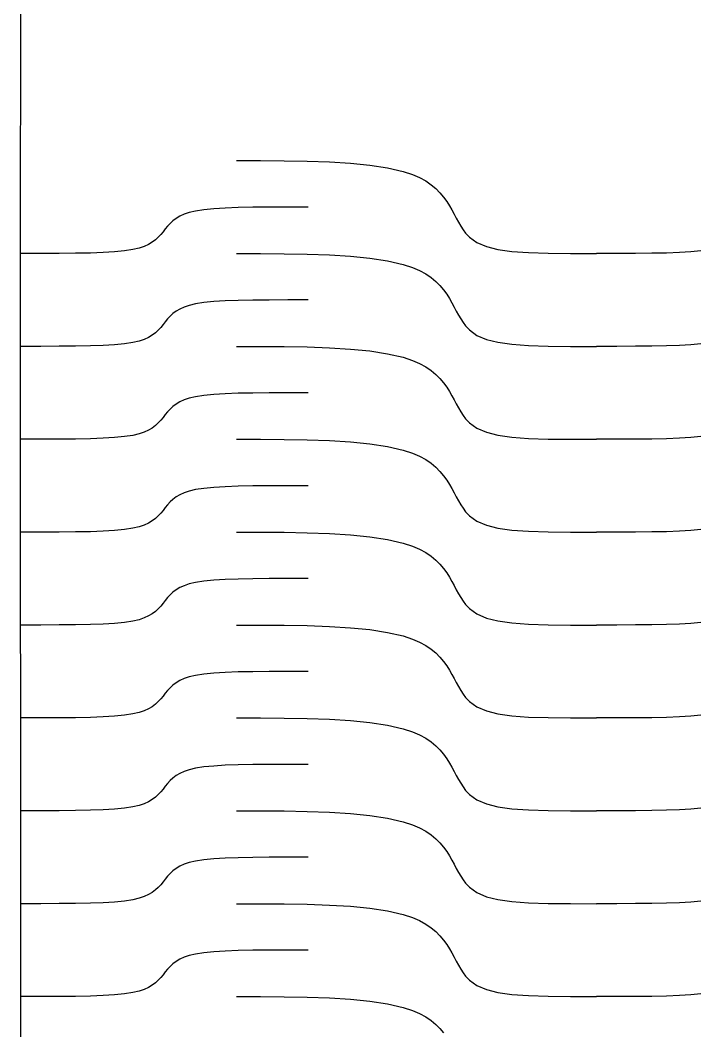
# Model space of a CAD drawing. Extents: x -53 to 53, y -74 to 74.
# Drawn here: x -52.53 to -27.9, y 0.07 to 36.93 of the extents above; entities that cross this region are included whole.
import ezdxf

# ---------------------------------------------------------------- set-up
doc = ezdxf.new("R2010")
doc.units = 0
doc.header["$MEASUREMENT"] = 0
doc.layers.get('0').update_dxf_attribs({"linetype": 'CONTINUOUS'})

msp = doc.modelspace()

# ---------------------------------------------------------------- linework, layer by layer
for p, q in [((-52.504, 73.789), (-52.525, 28.423)), ((-44.644, 31.811), (-43.771, 31.81)), ((-43.771, 31.81), (-42.908, 31.804)), ((-42.908, 31.804), (-42.067, 31.79)), ((-42.067, 31.79), (-41.259, 31.761)), ((-41.259, 31.761), (-40.494, 31.714)), ((-40.494, 31.714), (-39.783, 31.643)), ((-39.783, 31.643), (-39.137, 31.544)), ((-39.137, 31.544), (-38.566, 31.413)), ((-38.566, 31.413), (-38.225, 31.301)), ((-38.225, 31.301), (-37.971, 31.191)), ((-37.971, 31.191), (-37.748, 31.068)), ((-37.748, 31.068), (-37.552, 30.934)), ((-37.552, 30.934), (-37.38, 30.791)), ((-37.38, 30.791), (-37.23, 30.64)), ((-37.23, 30.64), (-37.098, 30.484)), ((-37.098, 30.484), (-36.982, 30.322)), ((-36.982, 30.322), (-36.883, 30.164)), ((-46.552, 29.859), (-46.71, 29.787)), ((-46.367, 29.921), (-46.552, 29.859)), ((-46.139, 29.973), (-46.367, 29.921)), ((-45.832, 30.021), (-46.139, 29.973)), ((-45.473, 30.056), (-45.832, 30.021)), ((-45.059, 30.082), (-45.473, 30.056)), ((-44.587, 30.099), (-45.059, 30.082)), ((-44.052, 30.109), (-44.587, 30.099)), ((-43.45, 30.114), (-44.052, 30.109)), ((-42.778, 30.116), (-43.45, 30.114)), ((-42.031, 30.117), (-42.778, 30.116)), ((-36.883, 30.164), (-36.795, 30.012)), ((-36.795, 30.012), (-36.713, 29.86)), ((-36.713, 29.86), (-36.633, 29.71)), ((-47.063, 29.523), (-47.154, 29.424)), ((-46.962, 29.618), (-47.063, 29.523)), ((-46.845, 29.706), (-46.962, 29.618)), ((-46.71, 29.787), (-46.845, 29.706)), ((-36.633, 29.71), (-36.554, 29.565)), ((-36.554, 29.565), (-36.473, 29.425)), ((-47.319, 29.218), (-47.402, 29.116)), ((-47.238, 29.322), (-47.319, 29.218)), ((-47.154, 29.424), (-47.238, 29.322)), ((-36.473, 29.425), (-36.386, 29.292)), ((-36.386, 29.292), (-36.292, 29.168)), ((-36.292, 29.168), (-36.156, 29.023)), ((-47.847, 28.753), (-48.005, 28.681)), ((-47.711, 28.834), (-47.847, 28.753)), ((-47.595, 28.922), (-47.711, 28.834)), ((-47.493, 29.016), (-47.595, 28.922)), ((-47.402, 29.116), (-47.493, 29.016)), ((-36.156, 29.023), (-35.882, 28.826)), ((-35.882, 28.826), (-35.537, 28.678)), ((-52.525, 28.423), (-52.504, -73.789)), ((-51.779, 28.423), (-52.525, 28.423)), ((-51.107, 28.425), (-51.779, 28.423)), ((-50.505, 28.43), (-51.107, 28.425)), ((-49.97, 28.441), (-50.505, 28.43)), ((-49.498, 28.458), (-49.97, 28.441)), ((-49.084, 28.483), (-49.498, 28.458)), ((-48.725, 28.519), (-49.084, 28.483)), ((-48.418, 28.566), (-48.725, 28.519)), ((-48.189, 28.619), (-48.418, 28.566)), ((-48.005, 28.681), (-48.189, 28.619)), ((-44.644, 28.423), (-43.771, 28.422)), ((-43.771, 28.422), (-42.908, 28.417)), ((-42.908, 28.417), (-42.067, 28.402)), ((-42.067, 28.402), (-41.259, 28.374)), ((-35.537, 28.678), (-35.113, 28.571)), ((-35.113, 28.571), (-34.603, 28.5)), ((-34.603, 28.5), (-33.997, 28.456)), ((-33.997, 28.456), (-33.288, 28.433)), ((-33.288, 28.433), (-32.467, 28.424)), ((-32.467, 28.424), (-31.525, 28.423)), ((-30.779, 28.423), (-31.525, 28.423)), ((-30.107, 28.425), (-30.779, 28.423)), ((-29.505, 28.43), (-30.107, 28.425)), ((-28.97, 28.441), (-29.505, 28.43)), ((-28.498, 28.458), (-28.97, 28.441)), ((-28.084, 28.483), (-28.498, 28.458)), ((-27.725, 28.519), (-28.084, 28.483)), ((-41.259, 28.374), (-40.494, 28.326)), ((-40.494, 28.326), (-39.783, 28.256)), ((-39.783, 28.256), (-39.137, 28.157)), ((-39.137, 28.157), (-38.566, 28.026)), ((-38.566, 28.026), (-38.225, 27.914)), ((-38.225, 27.914), (-37.971, 27.804)), ((-37.971, 27.804), (-37.748, 27.681)), ((-37.748, 27.681), (-37.552, 27.547)), ((-37.552, 27.547), (-37.38, 27.404)), ((-37.38, 27.404), (-37.23, 27.253)), ((-37.23, 27.253), (-37.098, 27.096)), ((-37.098, 27.096), (-36.982, 26.935)), ((-36.982, 26.935), (-36.883, 26.777)), ((-46.139, 26.586), (-46.367, 26.533)), ((-45.832, 26.633), (-46.139, 26.586)), ((-45.473, 26.669), (-45.832, 26.633)), ((-45.059, 26.694), (-45.473, 26.669)), ((-44.587, 26.711), (-45.059, 26.694)), ((-44.052, 26.722), (-44.587, 26.711)), ((-43.45, 26.727), (-44.052, 26.722)), ((-42.778, 26.729), (-43.45, 26.727)), ((-42.031, 26.729), (-42.778, 26.729)), ((-36.883, 26.777), (-36.795, 26.624)), ((-36.795, 26.624), (-36.713, 26.472)), ((-46.962, 26.23), (-47.063, 26.136)), ((-46.845, 26.318), (-46.962, 26.23)), ((-46.71, 26.399), (-46.845, 26.318)), ((-46.552, 26.471), (-46.71, 26.399)), ((-46.367, 26.533), (-46.552, 26.471)), ((-36.713, 26.472), (-36.633, 26.323)), ((-36.633, 26.323), (-36.554, 26.178)), ((-36.554, 26.178), (-36.473, 26.038)), ((-47.319, 25.83), (-47.402, 25.728)), ((-47.238, 25.934), (-47.319, 25.83)), ((-47.154, 26.037), (-47.238, 25.934)), ((-47.063, 26.136), (-47.154, 26.037)), ((-36.473, 26.038), (-36.386, 25.905)), ((-36.386, 25.905), (-36.292, 25.78)), ((-47.711, 25.446), (-47.847, 25.365)), ((-47.595, 25.535), (-47.711, 25.446)), ((-47.493, 25.629), (-47.595, 25.535)), ((-47.402, 25.728), (-47.493, 25.629)), ((-36.292, 25.78), (-36.156, 25.636)), ((-36.156, 25.636), (-35.882, 25.439)), ((-35.882, 25.439), (-35.537, 25.291)), ((-49.498, 25.07), (-49.97, 25.053)), ((-49.084, 25.096), (-49.498, 25.07)), ((-48.725, 25.132), (-49.084, 25.096)), ((-48.418, 25.179), (-48.725, 25.132)), ((-48.189, 25.232), (-48.418, 25.179)), ((-48.005, 25.293), (-48.189, 25.232)), ((-47.847, 25.365), (-48.005, 25.293)), ((-35.537, 25.291), (-35.113, 25.184)), ((-35.113, 25.184), (-34.603, 25.112)), ((-34.603, 25.112), (-33.997, 25.068)), ((-33.997, 25.068), (-33.288, 25.045)), ((-28.498, 25.07), (-28.97, 25.053)), ((-28.084, 25.096), (-28.498, 25.07)), ((-27.725, 25.132), (-28.084, 25.096)), ((-51.779, 25.036), (-52.525, 25.035)), ((-51.107, 25.038), (-51.779, 25.036)), ((-50.505, 25.043), (-51.107, 25.038)), ((-49.97, 25.053), (-50.505, 25.043)), ((-44.644, 25.036), (-43.771, 25.035)), ((-43.771, 25.035), (-42.908, 25.03)), ((-42.908, 25.03), (-42.067, 25.015)), ((-42.067, 25.015), (-41.259, 24.986)), ((-41.259, 24.986), (-40.494, 24.939)), ((-40.494, 24.939), (-39.783, 24.868)), ((-39.783, 24.868), (-39.137, 24.77)), ((-39.137, 24.77), (-38.566, 24.638)), ((-33.288, 25.045), (-32.467, 25.037)), ((-32.467, 25.037), (-31.525, 25.035)), ((-30.779, 25.036), (-31.525, 25.035)), ((-30.107, 25.038), (-30.779, 25.036)), ((-29.505, 25.043), (-30.107, 25.038)), ((-28.97, 25.053), (-29.505, 25.043)), ((-38.566, 24.638), (-38.225, 24.527)), ((-38.225, 24.527), (-37.971, 24.416)), ((-37.971, 24.416), (-37.748, 24.293)), ((-37.748, 24.293), (-37.552, 24.16)), ((-37.552, 24.16), (-37.38, 24.016)), ((-37.38, 24.016), (-37.23, 23.866)), ((-37.23, 23.866), (-37.098, 23.709)), ((-37.098, 23.709), (-36.982, 23.548)), ((-45.832, 23.246), (-46.139, 23.198)), ((-45.473, 23.281), (-45.832, 23.246)), ((-45.059, 23.307), (-45.473, 23.281)), ((-44.587, 23.324), (-45.059, 23.307)), ((-44.052, 23.334), (-44.587, 23.324)), ((-43.45, 23.34), (-44.052, 23.334)), ((-42.778, 23.342), (-43.45, 23.34)), ((-42.031, 23.342), (-42.778, 23.342)), ((-36.982, 23.548), (-36.883, 23.39)), ((-36.883, 23.39), (-36.795, 23.237)), ((-36.795, 23.237), (-36.713, 23.085)), ((-46.845, 22.931), (-46.962, 22.843)), ((-46.71, 23.012), (-46.845, 22.931)), ((-46.552, 23.084), (-46.71, 23.012)), ((-46.367, 23.146), (-46.552, 23.084)), ((-46.139, 23.198), (-46.367, 23.146)), ((-36.713, 23.085), (-36.633, 22.936)), ((-36.633, 22.936), (-36.554, 22.79)), ((-47.238, 22.547), (-47.319, 22.443)), ((-47.154, 22.649), (-47.238, 22.547)), ((-47.063, 22.748), (-47.154, 22.649)), ((-46.962, 22.843), (-47.063, 22.748)), ((-36.554, 22.79), (-36.473, 22.65)), ((-36.473, 22.65), (-36.386, 22.517)), ((-36.386, 22.517), (-36.292, 22.393)), ((-47.595, 22.147), (-47.711, 22.059)), ((-47.493, 22.242), (-47.595, 22.147)), ((-47.402, 22.341), (-47.493, 22.242)), ((-47.319, 22.443), (-47.402, 22.341)), ((-36.292, 22.393), (-36.156, 22.248)), ((-36.156, 22.248), (-35.882, 22.051)), ((-48.418, 21.791), (-48.725, 21.744)), ((-48.189, 21.844), (-48.418, 21.791)), ((-48.005, 21.906), (-48.189, 21.844)), ((-47.847, 21.978), (-48.005, 21.906)), ((-47.711, 22.059), (-47.847, 21.978)), ((-35.882, 22.051), (-35.537, 21.903)), ((-35.537, 21.903), (-35.113, 21.796)), ((-35.113, 21.796), (-34.603, 21.725)), ((-51.779, 21.648), (-52.525, 21.648)), ((-51.107, 21.65), (-51.779, 21.648)), ((-50.505, 21.656), (-51.107, 21.65)), ((-49.97, 21.666), (-50.505, 21.656)), ((-49.498, 21.683), (-49.97, 21.666)), ((-49.084, 21.709), (-49.498, 21.683)), ((-48.725, 21.744), (-49.084, 21.709)), ((-44.644, 21.648), (-43.771, 21.648)), ((-43.771, 21.648), (-42.908, 21.642)), ((-42.908, 21.642), (-42.067, 21.627)), ((-42.067, 21.627), (-41.259, 21.599)), ((-41.259, 21.599), (-40.494, 21.551)), ((-40.494, 21.551), (-39.783, 21.481)), ((-39.783, 21.481), (-39.137, 21.382)), ((-39.137, 21.382), (-38.566, 21.251)), ((-34.603, 21.725), (-33.997, 21.681)), ((-33.997, 21.681), (-33.288, 21.658)), ((-33.288, 21.658), (-32.467, 21.649)), ((-32.467, 21.649), (-31.525, 21.648)), ((-30.779, 21.648), (-31.525, 21.648)), ((-30.107, 21.65), (-30.779, 21.648)), ((-29.505, 21.656), (-30.107, 21.65)), ((-28.97, 21.666), (-29.505, 21.656)), ((-28.498, 21.683), (-28.97, 21.666)), ((-28.084, 21.709), (-28.498, 21.683)), ((-27.725, 21.744), (-28.084, 21.709)), ((-38.566, 21.251), (-38.225, 21.139)), ((-38.225, 21.139), (-37.971, 21.029)), ((-37.971, 21.029), (-37.748, 20.906)), ((-37.748, 20.906), (-37.552, 20.772)), ((-37.552, 20.772), (-37.38, 20.629)), ((-37.38, 20.629), (-37.23, 20.478)), ((-37.23, 20.478), (-37.098, 20.321)), ((-37.098, 20.321), (-36.982, 20.16)), ((-45.059, 19.919), (-45.473, 19.894)), ((-44.587, 19.936), (-45.059, 19.919)), ((-44.052, 19.947), (-44.587, 19.936)), ((-43.45, 19.952), (-44.052, 19.947)), ((-42.778, 19.954), (-43.45, 19.952)), ((-42.031, 19.954), (-42.778, 19.954)), ((-36.982, 20.16), (-36.883, 20.002)), ((-36.883, 20.002), (-36.795, 19.849)), ((-46.845, 19.544), (-46.962, 19.455)), ((-46.71, 19.624), (-46.845, 19.544)), ((-46.552, 19.696), (-46.71, 19.624)), ((-46.367, 19.758), (-46.552, 19.696)), ((-46.139, 19.811), (-46.367, 19.758)), ((-45.832, 19.858), (-46.139, 19.811)), ((-45.473, 19.894), (-45.832, 19.858)), ((-36.795, 19.849), (-36.713, 19.697)), ((-36.713, 19.697), (-36.633, 19.548)), ((-36.633, 19.548), (-36.554, 19.403)), ((-47.154, 19.262), (-47.238, 19.159)), ((-47.063, 19.361), (-47.154, 19.262)), ((-46.962, 19.455), (-47.063, 19.361)), ((-36.554, 19.403), (-36.473, 19.263)), ((-36.473, 19.263), (-36.386, 19.13)), ((-47.493, 18.854), (-47.595, 18.76)), ((-47.402, 18.953), (-47.493, 18.854)), ((-47.319, 19.056), (-47.402, 18.953)), ((-47.238, 19.159), (-47.319, 19.056)), ((-36.386, 19.13), (-36.292, 19.005)), ((-36.292, 19.005), (-36.156, 18.861)), ((-36.156, 18.861), (-35.882, 18.664)), ((-48.189, 18.457), (-48.418, 18.404)), ((-48.005, 18.518), (-48.189, 18.457)), ((-47.847, 18.59), (-48.005, 18.518)), ((-47.711, 18.671), (-47.847, 18.59)), ((-47.595, 18.76), (-47.711, 18.671)), ((-35.882, 18.664), (-35.537, 18.516)), ((-35.537, 18.516), (-35.113, 18.409)), ((-51.779, 18.261), (-52.525, 18.261)), ((-51.107, 18.263), (-51.779, 18.261)), ((-50.505, 18.268), (-51.107, 18.263)), ((-49.97, 18.278), (-50.505, 18.268)), ((-49.498, 18.296), (-49.97, 18.278)), ((-49.084, 18.321), (-49.498, 18.296)), ((-48.725, 18.357), (-49.084, 18.321)), ((-48.418, 18.404), (-48.725, 18.357)), ((-44.644, 18.261), (-43.771, 18.26)), ((-43.771, 18.26), (-42.908, 18.255)), ((-42.908, 18.255), (-42.067, 18.24)), ((-42.067, 18.24), (-41.259, 18.211)), ((-41.259, 18.211), (-40.494, 18.164)), ((-40.494, 18.164), (-39.783, 18.093)), ((-39.783, 18.093), (-39.137, 17.995)), ((-35.113, 18.409), (-34.603, 18.337)), ((-34.603, 18.337), (-33.997, 18.293)), ((-33.997, 18.293), (-33.288, 18.271)), ((-33.288, 18.271), (-32.467, 18.262)), ((-32.467, 18.262), (-31.525, 18.261)), ((-30.779, 18.261), (-31.525, 18.261)), ((-30.107, 18.263), (-30.779, 18.261)), ((-29.505, 18.268), (-30.107, 18.263)), ((-28.97, 18.278), (-29.505, 18.268)), ((-28.498, 18.296), (-28.97, 18.278)), ((-28.084, 18.321), (-28.498, 18.296)), ((-27.725, 18.357), (-28.084, 18.321)), ((-39.137, 17.995), (-38.566, 17.863)), ((-38.566, 17.863), (-38.225, 17.752)), ((-38.225, 17.752), (-37.971, 17.641)), ((-37.971, 17.641), (-37.748, 17.518)), ((-37.748, 17.518), (-37.552, 17.385)), ((-37.552, 17.385), (-37.38, 17.241)), ((-37.38, 17.241), (-37.23, 17.091)), ((-37.23, 17.091), (-37.098, 16.934)), ((-37.098, 16.934), (-36.982, 16.773)), ((-36.982, 16.773), (-36.883, 16.615)), ((-36.883, 16.615), (-36.795, 16.462)), ((-46.71, 16.237), (-46.845, 16.156)), ((-46.552, 16.309), (-46.71, 16.237)), ((-46.367, 16.371), (-46.552, 16.309)), ((-46.139, 16.423), (-46.367, 16.371)), ((-45.832, 16.471), (-46.139, 16.423)), ((-45.473, 16.506), (-45.832, 16.471)), ((-45.059, 16.532), (-45.473, 16.506)), ((-44.587, 16.549), (-45.059, 16.532)), ((-44.052, 16.559), (-44.587, 16.549)), ((-43.45, 16.565), (-44.052, 16.559)), ((-42.778, 16.567), (-43.45, 16.565)), ((-42.031, 16.567), (-42.778, 16.567)), ((-36.795, 16.462), (-36.713, 16.31)), ((-36.713, 16.31), (-36.633, 16.161)), ((-47.154, 15.874), (-47.238, 15.772)), ((-47.063, 15.973), (-47.154, 15.874)), ((-46.962, 16.068), (-47.063, 15.973)), ((-46.845, 16.156), (-46.962, 16.068)), ((-36.633, 16.161), (-36.554, 16.015)), ((-36.554, 16.015), (-36.473, 15.875)), ((-36.473, 15.875), (-36.386, 15.742)), ((-47.402, 15.566), (-47.493, 15.467)), ((-47.319, 15.668), (-47.402, 15.566)), ((-47.238, 15.772), (-47.319, 15.668)), ((-36.386, 15.742), (-36.292, 15.618)), ((-36.292, 15.618), (-36.156, 15.473)), ((-48.005, 15.131), (-48.189, 15.069)), ((-47.847, 15.203), (-48.005, 15.131)), ((-47.711, 15.284), (-47.847, 15.203)), ((-47.595, 15.372), (-47.711, 15.284)), ((-47.493, 15.467), (-47.595, 15.372)), ((-36.156, 15.473), (-35.882, 15.276)), ((-35.882, 15.276), (-35.537, 15.128)), ((-35.537, 15.128), (-35.113, 15.022)), ((-51.779, 14.873), (-52.525, 14.873)), ((-51.107, 14.875), (-51.779, 14.873)), ((-50.505, 14.881), (-51.107, 14.875)), ((-49.97, 14.891), (-50.505, 14.881)), ((-49.498, 14.908), (-49.97, 14.891)), ((-49.084, 14.934), (-49.498, 14.908)), ((-48.725, 14.969), (-49.084, 14.934)), ((-48.418, 15.017), (-48.725, 14.969)), ((-48.189, 15.069), (-48.418, 15.017)), ((-44.644, 14.873), (-43.771, 14.873)), ((-43.771, 14.873), (-42.908, 14.867)), ((-42.908, 14.867), (-42.067, 14.852)), ((-42.067, 14.852), (-41.259, 14.824)), ((-41.259, 14.824), (-40.494, 14.776)), ((-40.494, 14.776), (-39.783, 14.706)), ((-35.113, 15.022), (-34.603, 14.95)), ((-34.603, 14.95), (-33.997, 14.906)), ((-33.997, 14.906), (-33.288, 14.883)), ((-33.288, 14.883), (-32.467, 14.874)), ((-32.467, 14.874), (-31.525, 14.873)), ((-30.779, 14.873), (-31.525, 14.873)), ((-30.107, 14.875), (-30.779, 14.873)), ((-29.505, 14.881), (-30.107, 14.875)), ((-28.97, 14.891), (-29.505, 14.881)), ((-28.498, 14.908), (-28.97, 14.891)), ((-28.084, 14.934), (-28.498, 14.908)), ((-27.725, 14.969), (-28.084, 14.934)), ((-39.783, 14.706), (-39.137, 14.607)), ((-39.137, 14.607), (-38.566, 14.476)), ((-38.566, 14.476), (-38.225, 14.364)), ((-38.225, 14.364), (-37.971, 14.254)), ((-37.971, 14.254), (-37.748, 14.131)), ((-37.748, 14.131), (-37.552, 13.997)), ((-37.552, 13.997), (-37.38, 13.854)), ((-37.38, 13.854), (-37.23, 13.703)), ((-37.23, 13.703), (-37.098, 13.546)), ((-37.098, 13.546), (-36.982, 13.385)), ((-36.982, 13.385), (-36.883, 13.227)), ((-46.552, 12.921), (-46.71, 12.849)), ((-46.367, 12.983), (-46.552, 12.921)), ((-46.139, 13.036), (-46.367, 12.983)), ((-45.832, 13.083), (-46.139, 13.036)), ((-45.473, 13.119), (-45.832, 13.083)), ((-45.059, 13.144), (-45.473, 13.119)), ((-44.587, 13.161), (-45.059, 13.144)), ((-44.052, 13.172), (-44.587, 13.161)), ((-43.45, 13.177), (-44.052, 13.172)), ((-42.778, 13.179), (-43.45, 13.177)), ((-42.031, 13.179), (-42.778, 13.179)), ((-36.883, 13.227), (-36.795, 13.074)), ((-36.795, 13.074), (-36.713, 12.923)), ((-36.713, 12.923), (-36.633, 12.773)), ((-47.063, 12.586), (-47.154, 12.487)), ((-46.962, 12.68), (-47.063, 12.586)), ((-46.845, 12.769), (-46.962, 12.68)), ((-46.71, 12.849), (-46.845, 12.769)), ((-36.633, 12.773), (-36.554, 12.628)), ((-36.554, 12.628), (-36.473, 12.488)), ((-47.402, 12.178), (-47.493, 12.079)), ((-47.319, 12.281), (-47.402, 12.178)), ((-47.238, 12.385), (-47.319, 12.281)), ((-47.154, 12.487), (-47.238, 12.385)), ((-36.473, 12.488), (-36.386, 12.355)), ((-36.386, 12.355), (-36.292, 12.23)), ((-36.292, 12.23), (-36.156, 12.086)), ((-47.847, 11.816), (-48.005, 11.743)), ((-47.711, 11.896), (-47.847, 11.816)), ((-47.595, 11.985), (-47.711, 11.896)), ((-47.493, 12.079), (-47.595, 11.985)), ((-36.156, 12.086), (-35.882, 11.889)), ((-35.882, 11.889), (-35.537, 11.741)), ((-51.779, 11.486), (-52.525, 11.486)), ((-51.107, 11.488), (-51.779, 11.486)), ((-50.505, 11.493), (-51.107, 11.488)), ((-49.97, 11.504), (-50.505, 11.493)), ((-49.498, 11.521), (-49.97, 11.504)), ((-49.084, 11.546), (-49.498, 11.521)), ((-48.725, 11.582), (-49.084, 11.546)), ((-48.418, 11.629), (-48.725, 11.582)), ((-48.189, 11.682), (-48.418, 11.629)), ((-48.005, 11.743), (-48.189, 11.682)), ((-44.644, 11.486), (-43.771, 11.485)), ((-43.771, 11.485), (-42.908, 11.48)), ((-42.908, 11.48), (-42.067, 11.465)), ((-42.067, 11.465), (-41.259, 11.436)), ((-41.259, 11.436), (-40.494, 11.389)), ((-35.537, 11.741), (-35.113, 11.634)), ((-35.113, 11.634), (-34.603, 11.562)), ((-34.603, 11.562), (-33.997, 11.518)), ((-33.997, 11.518), (-33.288, 11.496)), ((-33.288, 11.496), (-32.467, 11.487)), ((-32.467, 11.487), (-31.525, 11.486)), ((-30.779, 11.486), (-31.525, 11.486)), ((-30.107, 11.488), (-30.779, 11.486)), ((-29.505, 11.493), (-30.107, 11.488)), ((-28.97, 11.504), (-29.505, 11.493)), ((-28.498, 11.521), (-28.97, 11.504)), ((-28.084, 11.546), (-28.498, 11.521)), ((-27.725, 11.582), (-28.084, 11.546)), ((-40.494, 11.389), (-39.783, 11.318)), ((-39.783, 11.318), (-39.137, 11.22)), ((-39.137, 11.22), (-38.566, 11.089)), ((-38.566, 11.089), (-38.225, 10.977)), ((-38.225, 10.977), (-37.971, 10.866)), ((-37.971, 10.866), (-37.748, 10.744)), ((-37.748, 10.744), (-37.552, 10.61)), ((-37.552, 10.61), (-37.38, 10.467)), ((-37.38, 10.467), (-37.23, 10.316)), ((-37.23, 10.316), (-37.098, 10.159)), ((-37.098, 10.159), (-36.982, 9.998)), ((-36.982, 9.998), (-36.883, 9.84)), ((-46.367, 9.596), (-46.552, 9.534)), ((-46.139, 9.648), (-46.367, 9.596)), ((-45.832, 9.696), (-46.139, 9.648)), ((-45.473, 9.731), (-45.832, 9.696)), ((-45.059, 9.757), (-45.473, 9.731)), ((-44.587, 9.774), (-45.059, 9.757)), ((-44.052, 9.784), (-44.587, 9.774)), ((-43.45, 9.79), (-44.052, 9.784)), ((-42.778, 9.792), (-43.45, 9.79)), ((-42.031, 9.792), (-42.778, 9.792)), ((-36.883, 9.84), (-36.795, 9.687)), ((-36.795, 9.687), (-36.713, 9.535)), ((-46.962, 9.293), (-47.063, 9.198)), ((-46.845, 9.381), (-46.962, 9.293)), ((-46.71, 9.462), (-46.845, 9.381)), ((-46.552, 9.534), (-46.71, 9.462)), ((-36.713, 9.535), (-36.633, 9.386)), ((-36.633, 9.386), (-36.554, 9.24)), ((-36.554, 9.24), (-36.473, 9.101)), ((-47.319, 8.893), (-47.402, 8.791)), ((-47.238, 8.997), (-47.319, 8.893)), ((-47.154, 9.099), (-47.238, 8.997)), ((-47.063, 9.198), (-47.154, 9.099)), ((-36.473, 9.101), (-36.386, 8.968)), ((-36.386, 8.968), (-36.292, 8.843)), ((-47.711, 8.509), (-47.847, 8.428)), ((-47.595, 8.597), (-47.711, 8.509)), ((-47.493, 8.692), (-47.595, 8.597)), ((-47.402, 8.791), (-47.493, 8.692)), ((-36.292, 8.843), (-36.156, 8.698)), ((-36.156, 8.698), (-35.882, 8.502)), ((-35.882, 8.502), (-35.537, 8.353)), ((-49.97, 8.116), (-50.505, 8.106)), ((-49.498, 8.133), (-49.97, 8.116)), ((-49.084, 8.159), (-49.498, 8.133)), ((-48.725, 8.194), (-49.084, 8.159)), ((-48.418, 8.242), (-48.725, 8.194)), ((-48.189, 8.294), (-48.418, 8.242)), ((-48.005, 8.356), (-48.189, 8.294)), ((-47.847, 8.428), (-48.005, 8.356)), ((-35.537, 8.353), (-35.113, 8.247)), ((-35.113, 8.247), (-34.603, 8.175)), ((-34.603, 8.175), (-33.997, 8.131)), ((-33.997, 8.131), (-33.288, 8.108)), ((-28.97, 8.116), (-29.505, 8.106)), ((-28.498, 8.133), (-28.97, 8.116)), ((-28.084, 8.159), (-28.498, 8.133)), ((-27.725, 8.194), (-28.084, 8.159)), ((-51.779, 8.098), (-52.525, 8.098)), ((-51.107, 8.1), (-51.779, 8.098)), ((-50.505, 8.106), (-51.107, 8.1)), ((-44.644, 8.098), (-43.771, 8.098)), ((-43.771, 8.098), (-42.908, 8.092)), ((-42.908, 8.092), (-42.067, 8.078)), ((-42.067, 8.078), (-41.259, 8.049)), ((-41.259, 8.049), (-40.494, 8.001)), ((-40.494, 8.001), (-39.783, 7.931)), ((-39.783, 7.931), (-39.137, 7.832)), ((-39.137, 7.832), (-38.566, 7.701)), ((-33.288, 8.108), (-32.467, 8.1)), ((-32.467, 8.1), (-31.525, 8.098)), ((-30.779, 8.098), (-31.525, 8.098)), ((-30.107, 8.1), (-30.779, 8.098)), ((-29.505, 8.106), (-30.107, 8.1)), ((-38.566, 7.701), (-38.225, 7.589)), ((-38.225, 7.589), (-37.971, 7.479)), ((-37.971, 7.479), (-37.748, 7.356)), ((-37.748, 7.356), (-37.552, 7.222)), ((-37.552, 7.222), (-37.38, 7.079)), ((-37.38, 7.079), (-37.23, 6.928)), ((-37.23, 6.928), (-37.098, 6.771)), ((-37.098, 6.771), (-36.982, 6.61)), ((-45.832, 6.308), (-46.139, 6.261)), ((-45.473, 6.344), (-45.832, 6.308)), ((-45.059, 6.369), (-45.473, 6.344)), ((-44.587, 6.387), (-45.059, 6.369)), ((-44.052, 6.397), (-44.587, 6.387)), ((-43.45, 6.402), (-44.052, 6.397)), ((-42.778, 6.404), (-43.45, 6.402)), ((-42.031, 6.405), (-42.778, 6.404)), ((-36.982, 6.61), (-36.883, 6.452)), ((-36.883, 6.452), (-36.795, 6.299)), ((-36.795, 6.299), (-36.713, 6.148)), ((-46.962, 5.905), (-47.063, 5.811)), ((-46.845, 5.994), (-46.962, 5.905)), ((-46.71, 6.075), (-46.845, 5.994)), ((-46.552, 6.147), (-46.71, 6.075)), ((-46.367, 6.208), (-46.552, 6.147)), ((-46.139, 6.261), (-46.367, 6.208)), ((-36.713, 6.148), (-36.633, 5.998)), ((-36.633, 5.998), (-36.554, 5.853)), ((-47.238, 5.61), (-47.319, 5.506)), ((-47.154, 5.712), (-47.238, 5.61)), ((-47.063, 5.811), (-47.154, 5.712)), ((-36.554, 5.853), (-36.473, 5.713)), ((-36.473, 5.713), (-36.386, 5.58)), ((-36.386, 5.58), (-36.292, 5.456)), ((-47.595, 5.21), (-47.711, 5.121)), ((-47.493, 5.304), (-47.595, 5.21)), ((-47.402, 5.403), (-47.493, 5.304)), ((-47.319, 5.506), (-47.402, 5.403)), ((-36.292, 5.456), (-36.156, 5.311)), ((-36.156, 5.311), (-35.882, 5.114)), ((-48.725, 4.807), (-49.084, 4.771)), ((-48.418, 4.854), (-48.725, 4.807)), ((-48.189, 4.907), (-48.418, 4.854)), ((-48.005, 4.969), (-48.189, 4.907)), ((-47.847, 5.041), (-48.005, 4.969)), ((-47.711, 5.121), (-47.847, 5.041)), ((-35.882, 5.114), (-35.537, 4.966)), ((-35.537, 4.966), (-35.113, 4.859)), ((-35.113, 4.859), (-34.603, 4.787)), ((-27.725, 4.807), (-28.084, 4.771)), ((-51.779, 4.711), (-52.525, 4.711)), ((-51.107, 4.713), (-51.779, 4.711)), ((-50.505, 4.718), (-51.107, 4.713)), ((-49.97, 4.729), (-50.505, 4.718)), ((-49.498, 4.746), (-49.97, 4.729)), ((-49.084, 4.771), (-49.498, 4.746)), ((-44.644, 4.711), (-43.771, 4.71)), ((-43.771, 4.71), (-42.908, 4.705)), ((-42.908, 4.705), (-42.067, 4.69)), ((-42.067, 4.69), (-41.259, 4.661)), ((-41.259, 4.661), (-40.494, 4.614)), ((-40.494, 4.614), (-39.783, 4.543)), ((-39.783, 4.543), (-39.137, 4.445)), ((-39.137, 4.445), (-38.566, 4.314)), ((-34.603, 4.787), (-33.997, 4.744)), ((-33.997, 4.744), (-33.288, 4.721)), ((-33.288, 4.721), (-32.467, 4.712)), ((-32.467, 4.712), (-31.525, 4.711)), ((-30.779, 4.711), (-31.525, 4.711)), ((-30.107, 4.713), (-30.779, 4.711)), ((-29.505, 4.718), (-30.107, 4.713)), ((-28.97, 4.729), (-29.505, 4.718)), ((-28.498, 4.746), (-28.97, 4.729)), ((-28.084, 4.771), (-28.498, 4.746)), ((-38.566, 4.314), (-38.225, 4.202)), ((-38.225, 4.202), (-37.971, 4.092)), ((-37.971, 4.092), (-37.748, 3.969)), ((-37.748, 3.969), (-37.552, 3.835)), ((-37.552, 3.835), (-37.38, 3.692)), ((-37.38, 3.692), (-37.23, 3.541)), ((-37.23, 3.541), (-37.098, 3.384)), ((-37.098, 3.384), (-36.982, 3.223)), ((-45.473, 2.957), (-45.832, 2.921)), ((-45.059, 2.982), (-45.473, 2.957)), ((-44.587, 2.999), (-45.059, 2.982)), ((-44.052, 3.01), (-44.587, 2.999)), ((-43.45, 3.015), (-44.052, 3.01)), ((-42.778, 3.017), (-43.45, 3.015)), ((-42.031, 3.017), (-42.778, 3.017)), ((-36.982, 3.223), (-36.883, 3.065)), ((-36.883, 3.065), (-36.795, 2.912)), ((-46.845, 2.606), (-46.962, 2.518)), ((-46.71, 2.687), (-46.845, 2.606)), ((-46.552, 2.759), (-46.71, 2.687)), ((-46.367, 2.821), (-46.552, 2.759)), ((-46.139, 2.874), (-46.367, 2.821)), ((-45.832, 2.921), (-46.139, 2.874)), ((-36.795, 2.912), (-36.713, 2.76)), ((-36.713, 2.76), (-36.633, 2.611)), ((-36.633, 2.611), (-36.554, 2.466)), ((-47.238, 2.222), (-47.319, 2.118)), ((-47.154, 2.325), (-47.238, 2.222)), ((-47.063, 2.424), (-47.154, 2.325)), ((-46.962, 2.518), (-47.063, 2.424)), ((-36.554, 2.466), (-36.473, 2.326)), ((-36.473, 2.326), (-36.386, 2.193)), ((-47.493, 1.917), (-47.595, 1.822)), ((-47.402, 2.016), (-47.493, 1.917)), ((-47.319, 2.118), (-47.402, 2.016)), ((-36.386, 2.193), (-36.292, 2.068)), ((-36.292, 2.068), (-36.156, 1.924)), ((-36.156, 1.924), (-35.882, 1.727)), ((-48.189, 1.519), (-48.418, 1.467)), ((-48.005, 1.581), (-48.189, 1.519)), ((-47.847, 1.653), (-48.005, 1.581)), ((-47.711, 1.734), (-47.847, 1.653)), ((-47.595, 1.822), (-47.711, 1.734)), ((-35.882, 1.727), (-35.537, 1.578)), ((-35.537, 1.578), (-35.113, 1.472)), ((-51.779, 1.324), (-52.525, 1.323)), ((-51.107, 1.326), (-51.779, 1.324)), ((-50.505, 1.331), (-51.107, 1.326)), ((-49.97, 1.341), (-50.505, 1.331)), ((-49.498, 1.358), (-49.97, 1.341)), ((-49.084, 1.384), (-49.498, 1.358)), ((-48.725, 1.419), (-49.084, 1.384)), ((-48.418, 1.467), (-48.725, 1.419)), ((-44.644, 1.324), (-43.771, 1.323)), ((-43.771, 1.323), (-42.908, 1.317)), ((-42.908, 1.317), (-42.067, 1.303)), ((-42.067, 1.303), (-41.259, 1.274)), ((-41.259, 1.274), (-40.494, 1.227)), ((-40.494, 1.227), (-39.783, 1.156)), ((-39.783, 1.156), (-39.137, 1.057)), ((-35.113, 1.472), (-34.603, 1.4)), ((-34.603, 1.4), (-33.997, 1.356)), ((-33.997, 1.356), (-33.288, 1.333)), ((-33.288, 1.333), (-32.467, 1.325)), ((-32.467, 1.325), (-31.525, 1.323)), ((-30.779, 1.324), (-31.525, 1.323)), ((-30.107, 1.326), (-30.779, 1.324)), ((-29.505, 1.331), (-30.107, 1.326)), ((-28.97, 1.341), (-29.505, 1.331)), ((-28.498, 1.358), (-28.97, 1.341)), ((-28.084, 1.384), (-28.498, 1.358)), ((-27.725, 1.419), (-28.084, 1.384)), ((-39.137, 1.057), (-38.566, 0.926)), ((-38.566, 0.926), (-38.225, 0.814)), ((-38.225, 0.814), (-37.971, 0.704)), ((-37.971, 0.704), (-37.748, 0.581)), ((-37.748, 0.581), (-37.552, 0.447)), ((-37.552, 0.447), (-37.38, 0.304)), ((-37.38, 0.304), (-37.23, 0.153)), ((-37.23, 0.153), (-37.098, -0.003))]:
    msp.add_line(p, q)

doc.saveas('drawing.dxf')
